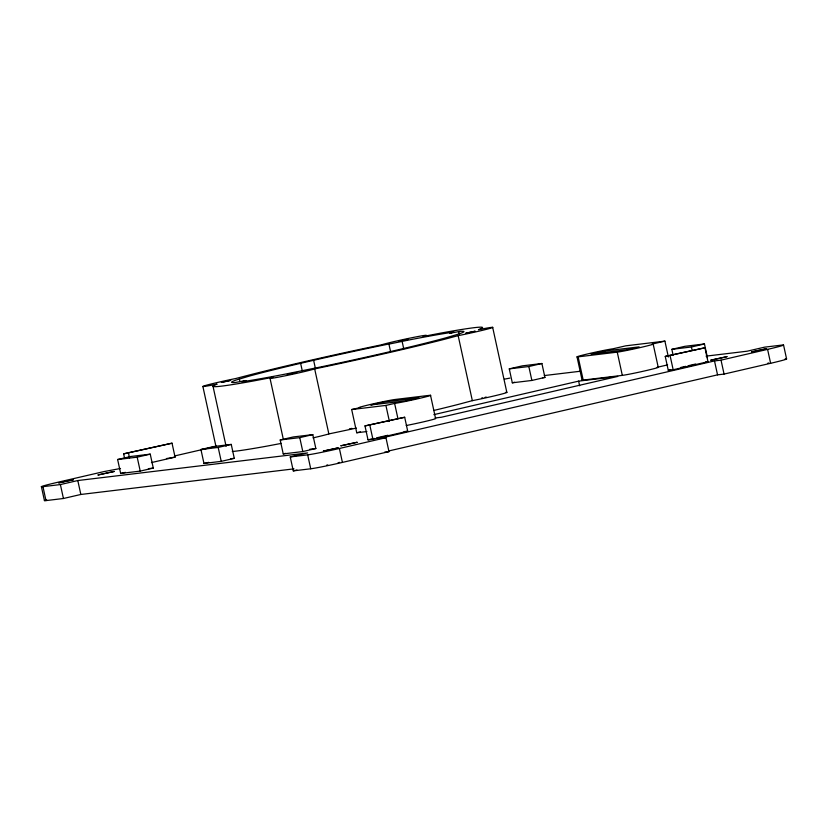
<?xml version="1.0" encoding="UTF-8"?>
<svg xmlns="http://www.w3.org/2000/svg" width="828" height="828" viewBox="0 0 828 828"><rect width="100%" height="100%" fill="white"/><g stroke="black" fill="none" stroke-linecap="round" stroke-linejoin="round"><path stroke-width="1.24" d="M390.568 351.621L388.932 344.117L389.47 343.879L382.878 345.235A118.901 4.15 -12.3 0 0 318.066 359.28L313.626 360.294L315.261 367.798M313.626 360.294L297.552 364.03A118.901 4.15 -12.3 0 0 249.238 376.129L237.025 379.752A118.901 4.15 -12.3 0 0 235.462 382.464L245.957 380.549L241.672 381.749L243.018 381.573A118.901 4.15 -12.3 0 0 286.229 373.925L319.691 367.156A118.901 4.15 -12.3 0 0 377.475 354.56L397.989 349.82A118.901 4.15 -12.3 0 0 446.302 337.71L458.515 334.088A118.901 4.15 -12.3 0 0 460.089 331.376L449.573 333.291L453.879 332.09L452.533 332.276A118.901 4.15 -12.3 0 0 409.311 339.915L388.932 344.117M767.722 363.264L768.757 362.974M458.163 335.64L444.439 339.304A137.924 4.813 -12.3 0 1 314.785 368.884L314.671 368.905A23.784 0.828 -12.3 0 1 284.501 375.953A23.784 0.828 -12.3 0 1 271.491 377.682L272.94 377.268L253.875 380.901A137.924 4.813 -12.3 0 1 217.112 384.171L216.387 384.275A23.784 0.828 -12.3 0 1 204.868 385.662A23.784 0.828 -12.3 0 1 235.638 378.541L251.112 374.535A137.924 4.813 -12.3 0 1 380.756 344.965L381.946 344.676A23.784 0.828 -12.3 0 1 412.717 337.555A23.784 0.828 -12.3 0 1 424.246 336.168L423.17 336.468L441.666 332.939A137.924 4.813 -12.3 0 1 478.429 329.679L479.153 329.565A23.784 0.828 -12.3 0 1 490.683 328.178A23.784 0.828 -12.3 0 1 459.913 335.299L458.163 335.64L472.343 400.659L458.608 404.323A137.924 4.813 -12.3 0 1 433.727 410.481M338.103 462.728L339.521 462.366M124.635 458.495L123.62 453.847L172.027 443.187L175.07 457.118L151.441 462.583M123.62 453.847L172.027 443.187M117.628 459.519L130.679 456.497L150.241 454.148L153.283 468.079L140.222 471.101L120.66 473.45L117.628 459.519L137.189 457.17L150.241 454.148M509.272 368.874L522.333 365.852L541.895 363.502L544.928 377.433L531.876 380.456L512.315 382.805L509.272 368.874L528.833 366.525L541.895 363.502M351.683 409.539L360.387 407.521A19.023 0.662 -12.3 0 1 371.265 404.281A19.023 0.662 -12.3 0 1 395.194 399.469L429.432 395.349A19.023 0.662 -12.3 0 1 418.544 398.599A19.023 0.662 -12.3 0 1 394.614 403.412L385.91 405.42L351.683 409.539L356.744 432.754L366.887 431.533M668.372 357.013L664.905 341.126L652.071 344.096A19.023 0.662 -12.3 0 1 641.183 347.336A19.023 0.662 -12.3 0 1 617.253 352.148L578.13 356.847L583.191 380.073L622.314 375.374A19.023 0.662 -12.3 0 0 646.244 370.561A19.023 0.662 -12.3 0 0 657.132 367.311M200.935 449.511L213.986 446.489L231.25 444.408L234.283 458.339L221.231 461.362L203.967 463.442L200.935 449.511L218.188 447.43L231.25 444.408M120.536 468.472L103.935 471.587L57.37 482.362A25.202 0.88 -12.3 0 0 42.952 486.667L45.985 500.598L63.435 498.497L80.833 494.471L293.992 468.855M174.698 455.938L216.274 446.313M166.449 458.567L175.07 457.118M42.952 486.667L60.392 484.566L77.801 480.54L307.643 452.916L290.245 456.942L293.278 470.873L310.717 468.783A25.202 0.88 -12.3 0 0 342.419 462.407L388.984 451.633L385.951 437.701L379.431 438.478L714.502 360.925L721.022 360.139L767.587 349.364A25.202 0.88 -12.3 0 0 782.015 345.069L764.565 347.16L747.166 351.196L706.077 356.133M120.66 473.45L125.411 472.353M512.315 382.805L514.685 382.257M280.195 439.978L293.247 436.956L312.808 434.607L315.851 448.538L302.8 451.56L283.238 453.91L280.195 439.978L299.757 437.629L312.808 434.607M673.112 355.14L671.839 349.333L684.901 346.311L704.462 343.962L707.495 357.893M671.839 349.333L691.401 346.984L704.462 343.962M364.982 425.923L404.685 417.271L407.718 431.202L372.91 439.264L368.015 439.854L364.982 425.923L404.685 417.271M665.246 356.423L704.949 347.781L707.981 361.712L673.174 369.764L668.279 370.354L665.246 356.423L704.949 347.781M203.967 463.442L208.718 462.345M433.851 414.642L578.627 381.128L617.75 376.429L441.51 417.219L435.197 417.974M356.744 432.754L360.47 431.895M658.291 367.042L667.637 364.879M283.238 453.91L285.608 453.361M368.015 439.854L374.235 438.416M376.719 437.836L387.908 435.249M668.279 370.354L670.763 369.785M680.709 367.477L685.688 366.328M688.171 365.748L695.634 364.02M290.245 456.942L307.685 454.851A25.202 0.88 -12.3 0 0 339.387 448.476L385.951 437.701M293.278 470.873L297.004 470.014M388.767 450.96L717.545 374.856L724.065 374.08L770.63 363.295A25.202 0.88 -12.3 0 0 785.047 359M485.063 397.336L486.243 397.067M313.005 437.877A23.784 0.828 -12.3 0 0 328.851 433.924L328.964 433.893A137.924 4.813 -12.3 0 0 356.382 428.076M481.658 398.04L482.683 397.844M472.343 400.659L474.082 400.317A23.784 0.828 -12.3 0 0 499.563 394.614A23.784 0.828 -12.3 0 0 505.463 392.41M281.158 443.425L268.044 445.919A137.924 4.813 -12.3 0 1 232.295 451.508M604.512 351.02L591.047 354.063L626.537 349.799L639.154 346.88L604.512 351.02L605.04 353.442M326.822 465.057L327.733 464.922M664.905 341.126L625.782 345.825L612.948 348.795A19.023 0.662 -12.3 0 0 589.019 353.608A19.023 0.662 -12.3 0 0 578.13 356.847M544.275 375.57L580.231 371.254M542.485 377.723L544.928 377.433M705.539 362.002L707.981 361.712M404.054 431.647L407.718 431.202M148.388 468.669L153.283 468.079M230.588 458.784L234.283 458.339M309.734 449.273L315.851 448.538M384.637 452.15L388.984 451.633M783.567 345.079L786.6 359.01M767.587 349.364L770.63 363.295M721.022 360.139L724.065 374.08M714.502 360.925L717.545 374.856M691.401 346.984L692.167 350.472M670.131 355.833L673.174 369.764M653.157 344.024L658.219 367.249M617.253 352.148L622.314 375.374M577.033 356.92L582.094 380.135M578.627 381.128L579.641 385.776M528.833 366.525L531.876 380.456M492.66 327.319L506.829 392.327M458.753 331.51L459.302 334.005M430.519 395.287L435.59 418.502A19.023 0.662 -12.3 0 1 426.348 421.173A19.023 0.662 -12.3 0 1 406.227 425.52M402.108 341.343L403.743 348.836M394.614 403.412L397.813 418.078M385.91 405.42L389.377 421.307M369.868 425.333L372.91 439.264M339.387 448.476L342.419 462.407M314.671 368.905L328.851 433.924M300.626 363.306L302.261 370.809M307.685 454.851L310.717 468.783M299.757 437.629L302.8 451.56M270 378.22L283.362 439.482M239.354 379.007L239.892 381.511M213.024 386.334L226.106 446.354M218.188 447.43L221.231 461.362M202.891 386.531L215.973 446.54M137.189 457.17L140.222 471.101M128.516 453.258L129.52 457.905M77.801 480.54L80.833 494.471M60.392 484.566L63.435 498.497M41.4 486.657L44.433 500.588M351.848 428.366A118.901 4.15 -12.3 0 1 349.426 428.883M45.985 500.598A25.202 0.88 -12.3 0 1 44.753 500.402M45.499 500.122A25.202 0.88 -12.3 0 1 46.637 499.77M504.418 379.172A25.202 0.88 -12.3 0 1 509.872 378.117M583.191 380.073A19.023 0.662 -12.3 0 1 582.26 379.928M98.066 474.961L114.181 471.474L98.066 474.961M221.428 382.381L230.639 380.383L221.428 382.381M287.378 374.525L296.59 372.538L287.378 374.525M398.92 341.271L408.132 339.273L398.92 341.271M323.417 451.063L338.145 447.876L323.417 451.063M370.913 404.944L405.492 400.887L418.958 397.844L384.316 401.984L370.913 404.944M340.96 445.774L357.075 442.287L340.96 445.774M465.853 333.218L475.055 331.231L465.853 333.218M710.848 360.159L726.963 356.671L710.848 360.159M751.617 351.952L766.345 348.764L751.617 351.952M58.788 482.838L73.444 479.702L58.788 482.838"/></g></svg>
